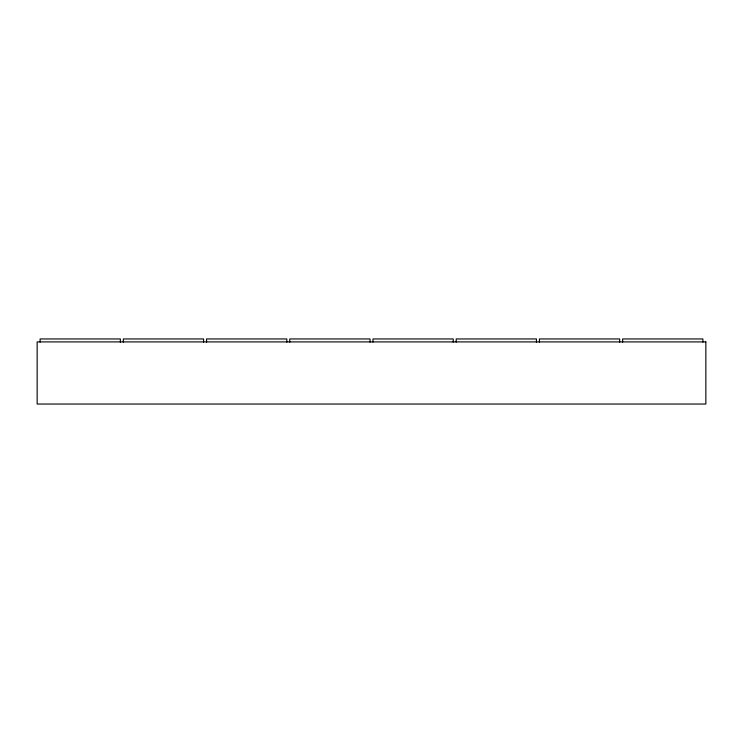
<?xml version="1.0" encoding="UTF-8"?>
<svg xmlns="http://www.w3.org/2000/svg" width="743" height="743" viewBox="0 0 743 743"><rect width="100%" height="100%" fill="white"/><g stroke="black" fill="none" stroke-linecap="round" stroke-linejoin="round"><path stroke-width="1.11" d="M702.887 342.124L702.887 338.957L622.634 338.957L622.634 342.124M619.671 342.124L619.671 338.957L539.418 338.957L539.418 342.124M536.455 342.124L536.455 338.957L456.193 338.957L456.193 342.124M453.239 342.124L453.239 338.957L372.977 338.957L372.977 342.124M370.023 342.124L370.023 338.957L289.761 338.957L289.761 342.124M286.807 342.124L286.807 338.957L206.545 338.957L206.545 342.124M203.582 342.124L203.582 338.957L123.329 338.957L123.329 342.124M120.366 342.124L120.366 338.957L40.113 338.957L40.113 342.124M705.85 341.91L37.15 341.91L37.15 404.043L705.85 404.043L705.85 341.91"/></g></svg>
